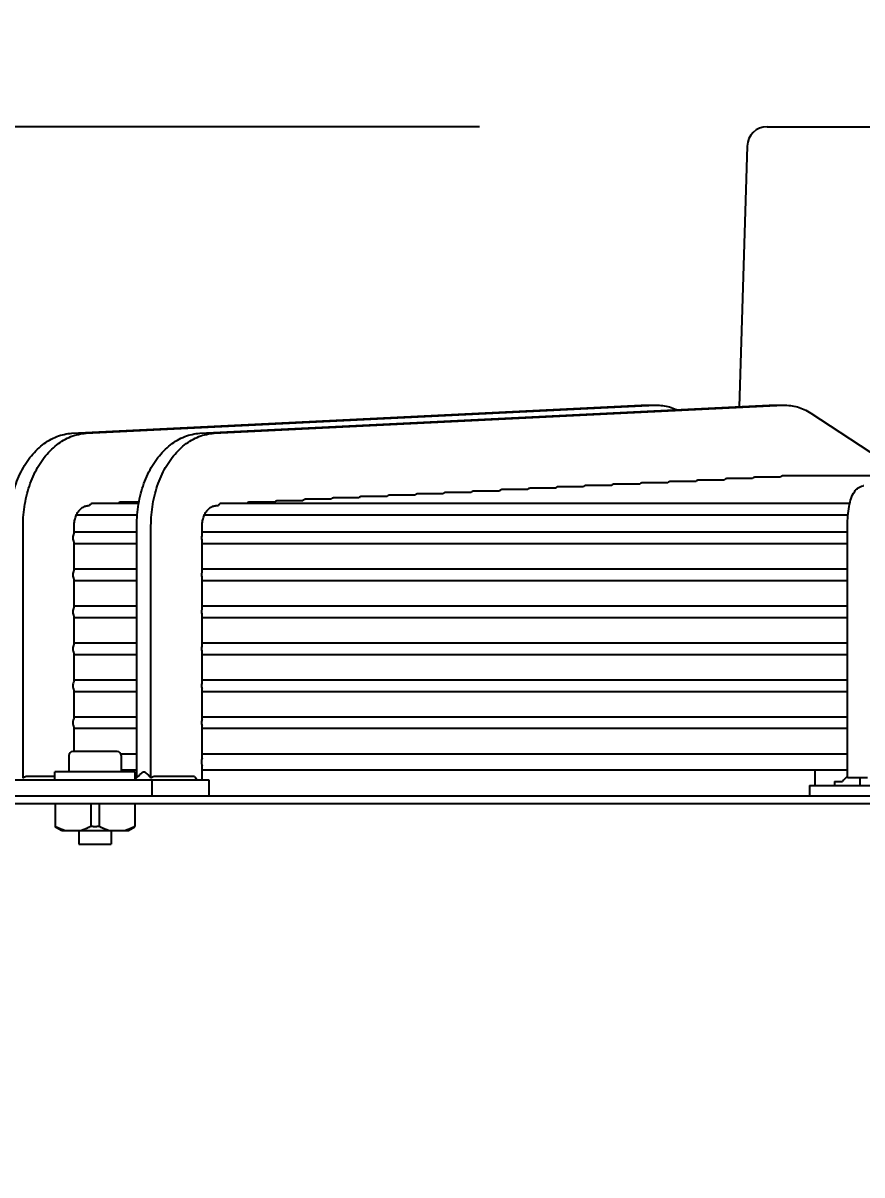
# Model space of a CAD drawing. Header units: millimetres. Extents: x 17891 to 32328, y 18593 to 29476.
# Drawn here: x 17962.94 to 17971.16, y 18980.43 to 18991.71 of the extents above; entities that cross this region are included whole.
import ezdxf

# ---------------------------------------------------------------- set-up
doc = ezdxf.new("R2010")
doc.units = ezdxf.units.MM
doc.header["$LTSCALE"] = 5
doc.layers.add('UNIT', color=6, linetype='Continuous')
doc.layers.add('WS-NO-CONTROL', color=3, linetype='Continuous')
doc.styles.add('SUBMITTAL', font='romans.shx', dxfattribs={"width": 0.75})
doc.dimstyles.new('SUBMITTAL', dxfattribs={"dimtxt": 0.09375, "dimasz": 0.09375, "dimexe": 0.03125, "dimexo": 0.0625, "dimgap": 0.0625, "dimtad": 0, "dimdec": 4, "dimzin": 4, "dimdsep": 46, "dimlunit": 4, "dimtxsty": 'SUBMITTAL', "dimcen": 0.09375, "dimclre": 6, "dimadec": 0, "dimazin": 0, "dimtfac": 1, "dimtdec": 0, "dimtofl": 0, "dimtmove": 0, "dimatfit": 3, "dimfxl": 0, "dimfrac": 2, "dimtolj": 1, "dimtzin": 4, "dimarcsym": 0})

# ---------------------------------------------------------------- blocks, each defined once
blk = doc.blocks.new('*D18')
at = {"layer": 'UNIT', "color": 6, "lineweight": -2}
for p, q in [((17967.413, 18990.694), (17894.85, 18990.694)), ((17950.556, 18892.66), (17894.85, 18892.66))]:
    blk.add_line(p, q, dxfattribs=at)
at = {"layer": 'UNIT', "color": 3, "lineweight": -2}
for p, q in [((17897.667, 18985.765), (17897.667, 18951.36)), ((17897.667, 18897.589), (17897.667, 18931.994))]:
    blk.add_line(p, q, dxfattribs=at)
at = {"layer": 'UNIT', "color": 3}
for points in [[(17896.845, 18985.765), (17898.489, 18985.765), (17897.667, 18990.694)], [(17896.845, 18897.589), (17898.489, 18897.589), (17897.667, 18892.66)]]:
    blk.add_solid(points, dxfattribs=at)
at = {"layer": 'UNIT', "color": 3, "insert": (17897.667, 18941.677), "char_height": 4.9294, "attachment_point": 5, "rotation": 90, "style": 'SUBMITTAL'}
blk.add_mtext('\\A1;8\'-2"', dxfattribs=at)
blk = doc.blocks.new('*D72')
at = {"layer": 'WS-NO-CONTROL', "color": 6, "lineweight": -2}
for p, q in [((17947.667, 18976.129), (17947.667, 19017.259)), ((18005.818, 18975.861), (18005.818, 19017.259))]:
    blk.add_line(p, q, dxfattribs=at)
at = {"layer": 'WS-NO-CONTROL', "color": 3, "lineweight": -2}
for p, q in [((17947.667, 19014.442), (17942.738, 19014.442)), ((18000.888, 19014.442), (17952.596, 19014.442))]:
    blk.add_line(p, q, dxfattribs=at)
at = {"layer": 'WS-NO-CONTROL', "color": 3}
for points in [[(17952.596, 19015.263), (17952.596, 19013.62), (17947.667, 19014.442)], [(18000.888, 19015.263), (18000.888, 19013.62), (18005.818, 19014.442)]]:
    blk.add_solid(points, dxfattribs=at)
at = {"layer": 'WS-NO-CONTROL', "color": 3, "insert": (17923.988, 19014.442), "char_height": 4.9294, "attachment_point": 5, "style": 'SUBMITTAL'}
blk.add_mtext('\\A1;4\'-10 1/8"', dxfattribs=at)
blk = doc.blocks.new('*D73')
at = {"layer": 'WS-NO-CONTROL', "color": 6, "lineweight": -2}
for p, q in [((17947.667, 18976.129), (17947.667, 19003.663)), ((17983.304, 18975.861), (17983.304, 19003.663))]:
    blk.add_line(p, q, dxfattribs=at)
at = {"layer": 'WS-NO-CONTROL', "color": 3, "lineweight": -2}
for p, q in [((17947.667, 19000.846), (17942.738, 19000.846)), ((17978.375, 19000.846), (17952.596, 19000.846))]:
    blk.add_line(p, q, dxfattribs=at)
at = {"layer": 'WS-NO-CONTROL', "color": 3}
for points in [[(17952.596, 19001.667), (17952.596, 19000.024), (17947.667, 19000.846)], [(17978.375, 19001.667), (17978.375, 19000.024), (17983.304, 19000.846)]]:
    blk.add_solid(points, dxfattribs=at)
at = {"layer": 'WS-NO-CONTROL', "color": 3, "insert": (17923.988, 19000.846), "char_height": 4.9294, "attachment_point": 5, "style": 'SUBMITTAL'}
blk.add_mtext('\\A1;2\'-11 5/8"', dxfattribs=at)

msp = doc.modelspace()

# ---------------------------------------------------------------- linework, layer by layer
at = {"layer": 'UNIT'}
for p, q in [((17970.2295, 18990.6942), (17980.3088, 18990.6942)), ((17970.0328, 18990.5034), (17969.9548, 18987.9508)), ((17963.4209, 18987.6907), (17968.9958, 18987.9653)), ((17963.5601, 18987.6907), (17969.135, 18987.9653)), ((17964.6737, 18987.6907), (17970.2485, 18987.9653)), ((17964.8129, 18987.6907), (17970.3877, 18987.9653)), ((17969.0161, 18987.9657), (17969.1553, 18987.9657)), ((17970.2688, 18987.9657), (17970.408, 18987.9657)), ((17970.6542, 18987.8889), (17971.5911, 18987.2749)), ((17969.8075, 18987.2331), (17969.5576, 18987.2331)), ((17970.0833, 18987.2466), (17969.8332, 18987.2466)), ((17970.3582, 18987.2601), (17970.109, 18987.2601)), ((17971.8906, 18987.2749), (17970.3849, 18987.2749)), ((17967.6057, 18987.1252), (17967.3565, 18987.1252)), ((17967.8807, 18987.1387), (17967.6314, 18987.1387)), ((17968.1556, 18987.1522), (17967.9063, 18987.1522)), ((17968.4307, 18987.1657), (17968.1813, 18987.1657)), ((17968.7058, 18987.1792), (17968.4564, 18987.1792)), ((17968.9811, 18987.1926), (17968.7315, 18987.1926)), ((17969.2564, 18987.2061), (17969.0068, 18987.2061)), ((17969.5319, 18987.2196), (17969.2821, 18987.2196)), ((17964.0768, 18987.0172), (17963.8985, 18987.0172)), ((17965.4083, 18987.0172), (17965.1593, 18987.0172)), ((17965.6828, 18987.0307), (17965.4339, 18987.0307)), ((17965.9574, 18987.0442), (17965.7084, 18987.0442)), ((17966.232, 18987.0577), (17965.983, 18987.0577)), ((17966.5067, 18987.0712), (17966.2576, 18987.0712)), ((17966.7813, 18987.0847), (17966.5323, 18987.0847)), ((17967.0561, 18987.0982), (17966.807, 18987.0982)), ((17967.3309, 18987.1117), (17967.0817, 18987.1117)), ((17963.4658, 18986.8935), (17964.0601, 18986.8935)), ((17963.5776, 18986.9824), (17963.5939, 18986.9832)), ((17964.0744, 18987.0037), (17963.6242, 18987.0037)), ((17964.7186, 18986.8935), (17971.0202, 18986.8935)), ((17964.8303, 18986.9824), (17964.8547, 18986.9836)), ((17971.0372, 18987.0037), (17964.8849, 18987.0037)), ((17962.942, 18984.3128), (17962.942, 18986.7856)), ((17963.4431, 18986.7089), (17963.4431, 18986.7856)), ((17964.0555, 18984.3163), (17964.0555, 18986.7856)), ((17964.1947, 18984.3128), (17964.1947, 18986.7856)), ((17964.6958, 18986.6965), (17964.6958, 18986.7856)), ((17971.0154, 18984.3163), (17971.0154, 18986.7856)), ((17964.0555, 18986.7218), (17963.4431, 18986.7218)), ((17971.0154, 18986.7218), (17964.6958, 18986.7218)), ((17963.4431, 18986.3467), (17963.4431, 18986.6244)), ((17963.4431, 18986.6115), (17964.0555, 18986.6115)), ((17964.6958, 18986.3343), (17964.6958, 18986.6368)), ((17964.6958, 18986.6115), (17971.0154, 18986.6115)), ((17964.0555, 18986.3596), (17963.4431, 18986.3596)), ((17971.0154, 18986.3596), (17964.6958, 18986.3596)), ((17963.4431, 18985.9845), (17963.4431, 18986.2622)), ((17963.4431, 18986.2493), (17964.0555, 18986.2493)), ((17964.6958, 18985.9721), (17964.6958, 18986.2746)), ((17964.6958, 18986.2493), (17971.0154, 18986.2493)), ((17964.0555, 18985.9974), (17963.4431, 18985.9974)), ((17971.0154, 18985.9974), (17964.6958, 18985.9974)), ((17963.4431, 18985.6223), (17963.4431, 18985.9)), ((17963.4431, 18985.8871), (17964.0555, 18985.8871)), ((17964.6958, 18985.6099), (17964.6958, 18985.9124)), ((17964.6958, 18985.8871), (17971.0154, 18985.8871)), ((17964.0555, 18985.6352), (17963.4431, 18985.6352)), ((17963.4431, 18985.2601), (17963.4431, 18985.5378)), ((17971.0154, 18985.6352), (17964.6958, 18985.6352)), ((17964.6958, 18985.2476), (17964.6958, 18985.5502)), ((17963.4431, 18985.5249), (17964.0555, 18985.5249)), ((17964.6958, 18985.5249), (17971.0154, 18985.5249)), ((17964.0555, 18985.2729), (17963.4431, 18985.2729)), ((17971.0154, 18985.2729), (17964.6958, 18985.2729)), ((17963.4431, 18984.8978), (17963.4431, 18985.1756)), ((17963.4431, 18985.1627), (17964.0555, 18985.1627)), ((17964.6958, 18984.8854), (17964.6958, 18985.188)), ((17964.6958, 18985.1627), (17971.0154, 18985.1627)), ((17964.0555, 18984.9107), (17963.4431, 18984.9107)), ((17971.0154, 18984.9107), (17964.6958, 18984.9107)), ((17963.4431, 18984.5722), (17963.4431, 18984.8134)), ((17963.4431, 18984.8005), (17964.0555, 18984.8005)), ((17964.6958, 18984.5074), (17964.6958, 18984.8258)), ((17964.6958, 18984.8005), (17971.0154, 18984.8005)), ((17963.3906, 18984.5328), (17963.3906, 18984.3753)), ((17963.863, 18984.5722), (17963.4299, 18984.5722)), ((17964.0555, 18984.5485), (17963.8991, 18984.5485)), ((17963.9024, 18984.5328), (17963.9024, 18984.3753)), ((17971.0154, 18984.5485), (17964.6958, 18984.5485)), ((17964.6958, 18984.2966), (17964.6958, 18984.4362)), ((17962.5329, 18984.2966), (17964.76, 18984.2966)), ((17963.2528, 18984.3294), (17962.9837, 18984.3294)), ((17964.0402, 18984.3753), (17963.2528, 18984.3753)), ((17963.2528, 18984.2966), (17963.2528, 18984.3753)), ((17963.9024, 18984.395), (17964.0555, 18984.395)), ((17964.0402, 18984.301), (17964.0402, 18984.3753)), ((17964.2032, 18984.2966), (17964.2032, 18984.1391)), ((17964.6208, 18984.3294), (17964.2365, 18984.3294)), ((17964.6958, 18984.395), (17971.0154, 18984.395)), ((17964.76, 18984.2966), (17964.76, 18984.1391)), ((17970.6989, 18984.2395), (17970.6989, 18984.395)), ((17971.2122, 18984.3163), (17971.0154, 18984.3163)), ((17971.1382, 18984.2395), (17971.1382, 18984.3163)), ((17970.6432, 18984.2395), (17979.8952, 18984.2395)), ((17970.6432, 18984.2395), (17970.6432, 18984.1391)), ((17970.8869, 18984.2789), (17970.9656, 18984.2789)), ((17970.8869, 18984.2789), (17970.8869, 18984.2395)), ((17958.3991, 18984.1391), (17992.1393, 18984.1391)), ((17992.1393, 18984.0604), (17958.3991, 18984.0604)), ((17963.2567, 18984.0604), (17963.2567, 18983.8382)), ((17963.6047, 18984.0604), (17963.6047, 18983.8382)), ((17963.6882, 18984.0604), (17963.6882, 18983.8382)), ((17964.0362, 18984.0604), (17964.0362, 18983.8382)), ((17963.3197, 18983.8005), (17963.2567, 18983.8369)), ((17963.3197, 18983.8005), (17963.9732, 18983.8005)), ((17963.489, 18983.8005), (17963.489, 18983.6666)), ((17963.8039, 18983.8005), (17963.8039, 18983.6666)), ((17963.9732, 18983.8005), (17964.0362, 18983.8369)), ((17963.489, 18983.6666), (17963.8039, 18983.6666))]:
    msp.add_line(p, q, dxfattribs=at)
for centre, radius, start, end in [((17970.2295, 18990.4974), 0.1969, 90, 178.25151), ((17963.4299, 18984.5328), 0.0394, 90, 180), ((17963.863, 18984.5328), 0.0394, 0, 90), ((17971.1526, 18984.1437), 0.2307, 126.49726, 144.15266)]:
    msp.add_arc(centre, radius, start, end, dxfattribs=at)
for centre, major_axis, ratio, start_param, end_param in [((17969.5576, 18987.178), (0, -0.0551), 0.7112612, 3.1415352, 3.8564398), ((17969.8332, 18987.1915), (0, -0.0551), 0.7116416, 3.1415269, 3.8564308), ((17970.109, 18987.205), (0, -0.0551), 0.712077, 3.141517, 3.8564199), ((17970.3849, 18987.2198), (0, -0.0551), 0.71258, 3.1415074, 3.8909101), ((17967.3565, 18987.07), (0, -0.0551), 0.7094121, 3.1415694, 3.8564769), ((17967.6314, 18987.0835), (0, -0.0551), 0.7095663, 3.1415669, 3.8564743), ((17967.9063, 18987.097), (0, -0.0551), 0.7097366, 3.1415642, 3.8564713), ((17968.1813, 18987.1105), (0, -0.0551), 0.7099252, 3.141561, 3.8564678), ((17968.4564, 18987.124), (0, -0.0551), 0.7101349, 3.1415573, 3.8564638), ((17968.7315, 18987.1375), (0, -0.0551), 0.710369, 3.141553, 3.8564592), ((17969.0068, 18987.151), (0, -0.0551), 0.7106314, 3.1415481, 3.8564538), ((17969.2821, 18987.1645), (0, -0.0551), 0.7109269, 3.1415422, 3.8564474), ((17963.8985, 18986.9621), (0, -0.0551), 0.7080429, 3.1415852, 3.8564942), ((17965.1593, 18986.9621), (0, -0.0551), 0.708571, 3.141581, 3.8564896), ((17965.4339, 18986.9756), (0, -0.0551), 0.7086482, 3.14158, 3.8564885), ((17965.7084, 18986.9891), (0, -0.0551), 0.7087318, 3.141579, 3.8564874), ((17965.983, 18987.0026), (0, -0.0551), 0.7088222, 3.1415778, 3.8564861), ((17966.2576, 18987.0161), (0, -0.0551), 0.7089205, 3.1415765, 3.8564847), ((17966.5323, 18987.0296), (0, -0.0551), 0.7090275, 3.141575, 3.8564831), ((17966.807, 18987.0431), (0, -0.0551), 0.7091442, 3.1415734, 3.8564813), ((17967.0817, 18987.0566), (0, -0.0551), 0.7092719, 3.1415715, 3.8564792), ((17963.6242, 18986.9486), (0, -0.0551), 0.7079972, 3.1415858, 4.0326206), ((17964.8849, 18986.9486), (0, -0.0551), 0.7084995, 3.1415818, 4.0233013), ((17963.4682, 18986.6666), (0, -0.0551), 0.7079678, 3.8398095, 4.712382), ((17963.4682, 18986.6666), (0, -0.0551), 0.7079678, 4.7123959, 5.5849684), ((17963.4682, 18986.3044), (0, -0.0551), 0.7079678, 3.8398095, 4.712382), ((17963.4682, 18986.3044), (0, -0.0551), 0.7079678, 4.7123959, 5.5849684), ((17963.4682, 18985.9422), (0, -0.0551), 0.7079678, 3.8398095, 4.712382), ((17963.4682, 18985.9422), (0, -0.0551), 0.7079678, 4.7123959, 5.5849684), ((17963.4682, 18985.58), (0, -0.0551), 0.7079678, 3.8398095, 4.712382), ((17963.4682, 18985.58), (0, -0.0551), 0.7079678, 4.7123959, 5.5849684), ((17963.4682, 18985.2178), (0, -0.0551), 0.7079678, 3.8398095, 4.712382), ((17963.4682, 18985.2178), (0, -0.0551), 0.7079678, 4.7123959, 5.5849684), ((17963.4682, 18984.8556), (0, -0.0551), 0.7079678, 3.8398095, 4.712382), ((17963.4682, 18984.8556), (0, -0.0551), 0.7079678, 4.7123959, 5.5849684), ((17965.6169, 18985.7052), (0, -1.969), 0.7071068, 5.4860047, 5.5095695)]:
    msp.add_ellipse(centre, major_axis=major_axis, ratio=ratio, start_param=start_param, end_param=end_param, dxfattribs=at)
for points in [[(17968.9978, 18987.9653), (17969.0039, 18987.9656), (17969.01, 18987.9657), (17969.0161, 18987.9657)], [(17970.2505, 18987.9653), (17970.2566, 18987.9656), (17970.2627, 18987.9657), (17970.2688, 18987.9657)], [(17964.0356, 18984.2966), (17964.0518, 18984.3124), (17964.0677, 18984.3285), (17964.0834, 18984.3448)], [(17963.348, 18983.8005), (17963.3448, 18983.8015), (17963.3383, 18983.8034), (17963.3286, 18983.8067), (17963.3188, 18983.8103), (17963.3089, 18983.8141), (17963.2989, 18983.8182), (17963.2887, 18983.8227), (17963.2783, 18983.8275), (17963.2677, 18983.8326), (17963.2604, 18983.8363), (17963.2567, 18983.8382)], [(17963.6047, 18983.8382), (17963.601, 18983.8362), (17963.5936, 18983.8325), (17963.5829, 18983.8274), (17963.5724, 18983.8226), (17963.5622, 18983.8181), (17963.5522, 18983.814), (17963.5424, 18983.8102), (17963.5327, 18983.8066), (17963.523, 18983.8034), (17963.5166, 18983.8014), (17963.5134, 18983.8005)], [(17963.6882, 18983.8382), (17963.6836, 18983.8379), (17963.6743, 18983.8374), (17963.6604, 18983.837), (17963.6465, 18983.8368), (17963.6325, 18983.837), (17963.6186, 18983.8374), (17963.6093, 18983.8379), (17963.6047, 18983.8382)], [(17963.7795, 18983.8005), (17963.7763, 18983.8015), (17963.7698, 18983.8034), (17963.7601, 18983.8067), (17963.7503, 18983.8103), (17963.7404, 18983.8141), (17963.7304, 18983.8182), (17963.7202, 18983.8227), (17963.7098, 18983.8275), (17963.6992, 18983.8326), (17963.6919, 18983.8363), (17963.6882, 18983.8382)], [(17964.0362, 18983.8382), (17964.0325, 18983.8362), (17964.0251, 18983.8325), (17964.0144, 18983.8274), (17964.0039, 18983.8226), (17963.9937, 18983.8181), (17963.9837, 18983.814), (17963.9739, 18983.8102), (17963.9642, 18983.8066), (17963.9545, 18983.8034), (17963.9481, 18983.8014), (17963.9449, 18983.8005)]]:
    msp.add_open_spline(points, degree=3, dxfattribs=at)
for points, knots in [([(17969.135, 18987.9652), (17969.1578, 18987.9663), (17969.1808, 18987.9656), (17969.2037, 18987.9629), (17969.2265, 18987.9602), (17969.2491, 18987.9557), (17969.2715, 18987.9493), (17969.2939, 18987.9428), (17969.316, 18987.9346), (17969.3378, 18987.9245), (17969.3404, 18987.9233), (17969.3429, 18987.9221), (17969.3455, 18987.9208)], [0, 0, 0, 0, 0.25037629, 0.25037629, 0.25037629, 0.50056405, 0.50056405, 0.50056405, 0.75075182, 0.75075182, 0.75075182, 0.78029111, 0.78029111, 0.78029111, 0.78029111]), ([(17970.3877, 18987.9652), (17970.4106, 18987.9663), (17970.4336, 18987.9656), (17970.4564, 18987.9629), (17970.4792, 18987.9602), (17970.5019, 18987.9557), (17970.5243, 18987.9493), (17970.5467, 18987.9428), (17970.5688, 18987.9346), (17970.5906, 18987.9245), (17970.6122, 18987.9144), (17970.6336, 18987.9025), (17970.6542, 18987.889)], [0, 0, 0, 0, 0.2503763, 0.2503763, 0.2503763, 0.5005641, 0.5005641, 0.5005641, 0.7507518, 0.7507518, 0.7507518, 1, 1, 1, 1]), ([(17962.8028, 18986.7856), (17962.8028, 18986.8212), (17962.8043, 18986.8571), (17962.8073, 18986.8925), (17962.8102, 18986.9279), (17962.8146, 18986.9629), (17962.8206, 18986.9976), (17962.8265, 18987.0322), (17962.8339, 18987.0666), (17962.8426, 18987.1001), (17962.8514, 18987.1335), (17962.8615, 18987.166), (17962.873, 18987.1978), (17962.8845, 18987.2295), (17962.8974, 18987.2605), (17962.9114, 18987.2901), (17962.9254, 18987.3198), (17962.9406, 18987.348), (17962.9571, 18987.3751), (17962.9735, 18987.4022), (17962.9912, 18987.428), (17963.0097, 18987.4522), (17963.0283, 18987.4763), (17963.0477, 18987.4988), (17963.0682, 18987.5196), (17963.0886, 18987.5405), (17963.1101, 18987.5598), (17963.1321, 18987.5771), (17963.1541, 18987.5944), (17963.1768, 18987.6098), (17963.2001, 18987.6234), (17963.2235, 18987.6369), (17963.2475, 18987.6485), (17963.2718, 18987.6581), (17963.2961, 18987.6676), (17963.3206, 18987.6751), (17963.3455, 18987.6805), (17963.3705, 18987.686), (17963.3958, 18987.6894), (17963.4209, 18987.6906)], [0, 0, 0, 0, 0.076921, 0.076921, 0.076921, 0.1538421, 0.1538421, 0.1538421, 0.2307631, 0.2307631, 0.2307631, 0.3076842, 0.3076842, 0.3076842, 0.3846052, 0.3846052, 0.3846052, 0.4615263, 0.4615263, 0.4615263, 0.5384473, 0.5384473, 0.5384473, 0.6153684, 0.6153684, 0.6153684, 0.6922894, 0.6922894, 0.6922894, 0.7692105, 0.7692105, 0.7692105, 0.8461315, 0.8461315, 0.8461315, 0.9230526, 0.9230526, 0.9230526, 1, 1, 1, 1]), ([(17962.942, 18986.7856), (17962.942, 18986.8212), (17962.9435, 18986.8571), (17962.9464, 18986.8925), (17962.9494, 18986.9279), (17962.9538, 18986.9629), (17962.9598, 18986.9976), (17962.9657, 18987.0322), (17962.9731, 18987.0666), (17962.9818, 18987.1001), (17962.9906, 18987.1335), (17963.0007, 18987.166), (17963.0122, 18987.1978), (17963.0237, 18987.2295), (17963.0365, 18987.2605), (17963.0506, 18987.2901), (17963.0646, 18987.3198), (17963.0798, 18987.348), (17963.0963, 18987.3751), (17963.1127, 18987.4022), (17963.1304, 18987.428), (17963.1489, 18987.4522), (17963.1675, 18987.4763), (17963.1869, 18987.4988), (17963.2074, 18987.5196), (17963.2278, 18987.5405), (17963.2493, 18987.5598), (17963.2713, 18987.5771), (17963.2933, 18987.5944), (17963.316, 18987.6098), (17963.3393, 18987.6234), (17963.3627, 18987.6369), (17963.3867, 18987.6485), (17963.411, 18987.6581), (17963.4353, 18987.6676), (17963.4598, 18987.6751), (17963.4847, 18987.6805), (17963.5097, 18987.686), (17963.535, 18987.6894), (17963.5601, 18987.6906)], [0, 0, 0, 0, 0.076921, 0.076921, 0.076921, 0.1538421, 0.1538421, 0.1538421, 0.2307631, 0.2307631, 0.2307631, 0.3076842, 0.3076842, 0.3076842, 0.3846052, 0.3846052, 0.3846052, 0.4615263, 0.4615263, 0.4615263, 0.5384473, 0.5384473, 0.5384473, 0.6153684, 0.6153684, 0.6153684, 0.6922894, 0.6922894, 0.6922894, 0.7692105, 0.7692105, 0.7692105, 0.8461315, 0.8461315, 0.8461315, 0.9230526, 0.9230526, 0.9230526, 1, 1, 1, 1]), ([(17964.0555, 18986.7856), (17964.0555, 18986.8212), (17964.057, 18986.8571), (17964.06, 18986.8925), (17964.063, 18986.9279), (17964.0674, 18986.9629), (17964.0733, 18986.9976), (17964.0792, 18987.0322), (17964.0866, 18987.0666), (17964.0954, 18987.1001), (17964.1041, 18987.1335), (17964.1142, 18987.166), (17964.1257, 18987.1978), (17964.1372, 18987.2295), (17964.1501, 18987.2605), (17964.1641, 18987.2901), (17964.1782, 18987.3198), (17964.1934, 18987.348), (17964.2098, 18987.3751), (17964.2262, 18987.4022), (17964.2439, 18987.428), (17964.2625, 18987.4522), (17964.281, 18987.4763), (17964.3005, 18987.4988), (17964.3209, 18987.5196), (17964.3414, 18987.5405), (17964.3628, 18987.5598), (17964.3849, 18987.5771), (17964.4069, 18987.5944), (17964.4295, 18987.6098), (17964.4529, 18987.6234), (17964.4762, 18987.6369), (17964.5003, 18987.6485), (17964.5245, 18987.6581), (17964.5488, 18987.6676), (17964.5734, 18987.6751), (17964.5983, 18987.6805), (17964.6232, 18987.686), (17964.6486, 18987.6894), (17964.6737, 18987.6906)], [0, 0, 0, 0, 0.076921, 0.076921, 0.076921, 0.1538421, 0.1538421, 0.1538421, 0.2307631, 0.2307631, 0.2307631, 0.3076842, 0.3076842, 0.3076842, 0.3846052, 0.3846052, 0.3846052, 0.4615263, 0.4615263, 0.4615263, 0.5384473, 0.5384473, 0.5384473, 0.6153684, 0.6153684, 0.6153684, 0.6922894, 0.6922894, 0.6922894, 0.7692105, 0.7692105, 0.7692105, 0.8461315, 0.8461315, 0.8461315, 0.9230526, 0.9230526, 0.9230526, 1, 1, 1, 1]), ([(17964.1947, 18986.7856), (17964.1947, 18986.8212), (17964.1962, 18986.8571), (17964.1992, 18986.8925), (17964.2022, 18986.9279), (17964.2066, 18986.9629), (17964.2125, 18986.9976), (17964.2184, 18987.0322), (17964.2258, 18987.0666), (17964.2346, 18987.1001), (17964.2433, 18987.1335), (17964.2534, 18987.166), (17964.2649, 18987.1978), (17964.2764, 18987.2295), (17964.2893, 18987.2605), (17964.3033, 18987.2901), (17964.3174, 18987.3198), (17964.3326, 18987.348), (17964.349, 18987.3751), (17964.3654, 18987.4022), (17964.3831, 18987.428), (17964.4017, 18987.4522), (17964.4202, 18987.4763), (17964.4397, 18987.4988), (17964.4601, 18987.5196), (17964.4806, 18987.5405), (17964.502, 18987.5598), (17964.5241, 18987.5771), (17964.5461, 18987.5944), (17964.5687, 18987.6098), (17964.5921, 18987.6234), (17964.6154, 18987.6369), (17964.6394, 18987.6485), (17964.6637, 18987.6581), (17964.688, 18987.6676), (17964.7126, 18987.6751), (17964.7375, 18987.6805), (17964.7624, 18987.686), (17964.7878, 18987.6894), (17964.8129, 18987.6906)], [0, 0, 0, 0, 0.076921, 0.076921, 0.076921, 0.1538421, 0.1538421, 0.1538421, 0.2307631, 0.2307631, 0.2307631, 0.3076842, 0.3076842, 0.3076842, 0.3846052, 0.3846052, 0.3846052, 0.4615263, 0.4615263, 0.4615263, 0.5384473, 0.5384473, 0.5384473, 0.6153684, 0.6153684, 0.6153684, 0.6922894, 0.6922894, 0.6922894, 0.7692105, 0.7692105, 0.7692105, 0.8461315, 0.8461315, 0.8461315, 0.9230526, 0.9230526, 0.9230526, 1, 1, 1, 1]), ([(17971.0154, 18986.7856), (17971.0154, 18986.8185), (17971.0167, 18986.8513), (17971.0219, 18986.9146), (17971.0258, 18986.9451), (17971.0362, 18987.0019), (17971.0426, 18987.0283), (17971.0592, 18987.0769), (17971.0687, 18987.0993), (17971.0925, 18987.132), (17971.1016, 18987.1425), (17971.1277, 18987.1629), (17971.1459, 18987.173), (17971.17, 18987.1776), (17971.1722, 18987.178), (17971.1744, 18987.1783)], [1.5707963, 1.5707963, 1.5707963, 1.5707963, 1.8779743, 1.8779743, 2.1851522, 2.1851522, 2.4923302, 2.4923302, 2.7995081, 2.7995081, 2.9409737, 2.9409737, 3.0918576, 3.0918576, 3.1066861, 3.1066861, 3.1066861, 3.1066861]), ([(17963.4431, 18986.7856), (17963.4431, 18986.7934), (17963.4434, 18986.8011), (17963.444, 18986.8088), (17963.4447, 18986.8165), (17963.4457, 18986.8242), (17963.4469, 18986.8317), (17963.4482, 18986.8392), (17963.4498, 18986.8466), (17963.4517, 18986.8539), (17963.4536, 18986.8612), (17963.4558, 18986.8683), (17963.4583, 18986.8752), (17963.4608, 18986.8821), (17963.4636, 18986.8888), (17963.4667, 18986.8952), (17963.4697, 18986.9016), (17963.473, 18986.9078), (17963.4766, 18986.9137), (17963.4802, 18986.9196), (17963.484, 18986.9252), (17963.488, 18986.9304), (17963.4921, 18986.9357), (17963.4963, 18986.9406), (17963.5008, 18986.9452), (17963.5052, 18986.9497), (17963.5099, 18986.9539), (17963.5147, 18986.9576), (17963.5195, 18986.9614), (17963.5244, 18986.9648), (17963.5295, 18986.9677), (17963.5346, 18986.9707), (17963.5398, 18986.9732), (17963.5451, 18986.9753), (17963.5504, 18986.9773), (17963.5558, 18986.979), (17963.5612, 18986.9802), (17963.5666, 18986.9814), (17963.5721, 18986.9821), (17963.5776, 18986.9824)], [0, 0, 0, 0, 0.076921, 0.076921, 0.076921, 0.153842, 0.153842, 0.153842, 0.230763, 0.230763, 0.230763, 0.307684, 0.307684, 0.307684, 0.384605, 0.384605, 0.384605, 0.461526, 0.461526, 0.461526, 0.538447, 0.538447, 0.538447, 0.615368, 0.615368, 0.615368, 0.692289, 0.692289, 0.692289, 0.7692101, 0.7692101, 0.7692101, 0.8461311, 0.8461311, 0.8461311, 0.9230521, 0.9230521, 0.9230521, 1, 1, 1, 1]), ([(17964.6958, 18986.7856), (17964.6958, 18986.7934), (17964.6961, 18986.8011), (17964.6968, 18986.8088), (17964.6974, 18986.8165), (17964.6984, 18986.8242), (17964.6997, 18986.8317), (17964.701, 18986.8392), (17964.7026, 18986.8466), (17964.7045, 18986.8539), (17964.7064, 18986.8612), (17964.7086, 18986.8683), (17964.7111, 18986.8752), (17964.7136, 18986.8821), (17964.7163, 18986.8888), (17964.7194, 18986.8952), (17964.7225, 18986.9016), (17964.7258, 18986.9078), (17964.7294, 18986.9137), (17964.7329, 18986.9196), (17964.7367, 18986.9252), (17964.7408, 18986.9304), (17964.7448, 18986.9357), (17964.7491, 18986.9406), (17964.7535, 18986.9452), (17964.758, 18986.9497), (17964.7626, 18986.9539), (17964.7674, 18986.9576), (17964.7722, 18986.9614), (17964.7772, 18986.9648), (17964.7823, 18986.9677), (17964.7873, 18986.9707), (17964.7925, 18986.9732), (17964.7978, 18986.9753), (17964.8031, 18986.9773), (17964.8085, 18986.979), (17964.8139, 18986.9802), (17964.8194, 18986.9814), (17964.8248, 18986.9821), (17964.8303, 18986.9824)], [0, 0, 0, 0, 0.076921, 0.076921, 0.076921, 0.153842, 0.153842, 0.153842, 0.230763, 0.230763, 0.230763, 0.307684, 0.307684, 0.307684, 0.384605, 0.384605, 0.384605, 0.461526, 0.461526, 0.461526, 0.538447, 0.538447, 0.538447, 0.615368, 0.615368, 0.615368, 0.692289, 0.692289, 0.692289, 0.7692101, 0.7692101, 0.7692101, 0.8461311, 0.8461311, 0.8461311, 0.9230521, 0.9230521, 0.9230521, 1, 1, 1, 1]), ([(17964.6958, 18986.6965), (17964.6945, 18986.6936), (17964.6934, 18986.6906), (17964.6907, 18986.6814), (17964.6896, 18986.6734), (17964.6896, 18986.6666)], [0.754611842, 0.754611842, 0.754611842, 0.754611842, 0.778331745, 0.778331745, 0.830133896, 0.830133896, 0.830133896, 0.830133896]), ([(17964.6896, 18986.6666), (17964.6896, 18986.6599), (17964.6907, 18986.6519), (17964.6934, 18986.6427), (17964.6945, 18986.6397), (17964.6958, 18986.6368)], [0, 0, 0, 0, 0.051802151, 0.051802151, 0.075522054, 0.075522054, 0.075522054, 0.075522054]), ([(17964.6958, 18986.3343), (17964.6945, 18986.3314), (17964.6934, 18986.3284), (17964.6907, 18986.3192), (17964.6896, 18986.3112), (17964.6896, 18986.3044)], [0.754611842, 0.754611842, 0.754611842, 0.754611842, 0.778331745, 0.778331745, 0.830133896, 0.830133896, 0.830133896, 0.830133896]), ([(17964.6896, 18986.3044), (17964.6896, 18986.2976), (17964.6907, 18986.2896), (17964.6934, 18986.2805), (17964.6945, 18986.2775), (17964.6958, 18986.2746)], [0, 0, 0, 0, 0.051802151, 0.051802151, 0.075522054, 0.075522054, 0.075522054, 0.075522054]), ([(17964.6958, 18985.9721), (17964.6945, 18985.9692), (17964.6934, 18985.9662), (17964.6907, 18985.957), (17964.6896, 18985.949), (17964.6896, 18985.9422)], [-0.075522054, -0.075522054, -0.075522054, -0.075522054, -0.051802151, -0.051802151, 0, 0, 0, 0]), ([(17964.6896, 18985.9422), (17964.6896, 18985.9354), (17964.6907, 18985.9274), (17964.6934, 18985.9183), (17964.6945, 18985.9153), (17964.6958, 18985.9124)], [-0.830133896, -0.830133896, -0.830133896, -0.830133896, -0.778331745, -0.778331745, -0.754611842, -0.754611842, -0.754611842, -0.754611842]), ([(17964.6958, 18985.6099), (17964.6945, 18985.607), (17964.6934, 18985.604), (17964.6907, 18985.5948), (17964.6896, 18985.5868), (17964.6896, 18985.58)], [-0.075522054, -0.075522054, -0.075522054, -0.075522054, -0.051802151, -0.051802151, 0, 0, 0, 0]), ([(17964.6896, 18985.58), (17964.6896, 18985.5732), (17964.6907, 18985.5652), (17964.6934, 18985.5561), (17964.6945, 18985.5531), (17964.6958, 18985.5502)], [-0.830133897, -0.830133897, -0.830133897, -0.830133897, -0.778331746, -0.778331746, -0.754611843, -0.754611843, -0.754611843, -0.754611843]), ([(17964.6958, 18985.2476), (17964.6945, 18985.2448), (17964.6934, 18985.2418), (17964.6907, 18985.2326), (17964.6896, 18985.2246), (17964.6896, 18985.2178)], [-0.075522054, -0.075522054, -0.075522054, -0.075522054, -0.051802151, -0.051802151, 0, 0, 0, 0]), ([(17964.6896, 18985.2178), (17964.6896, 18985.211), (17964.6907, 18985.203), (17964.6934, 18985.1939), (17964.6945, 18985.1909), (17964.6958, 18985.188)], [-0.830133897, -0.830133897, -0.830133897, -0.830133897, -0.77830675, -0.77830675, -0.754610412, -0.754610412, -0.754610412, -0.754610412]), ([(17964.6958, 18984.8854), (17964.6945, 18984.8826), (17964.6934, 18984.8796), (17964.6907, 18984.8704), (17964.6896, 18984.8624), (17964.6896, 18984.8556)], [-0.075522054, -0.075522054, -0.075522054, -0.075522054, -0.051802151, -0.051802151, 0, 0, 0, 0]), ([(17964.6896, 18984.8556), (17964.6896, 18984.8488), (17964.6907, 18984.8408), (17964.6934, 18984.8317), (17964.6945, 18984.8287), (17964.6958, 18984.8258)], [0, 0, 0, 0, 0.051802151, 0.051802151, 0.075522054, 0.075522054, 0.075522054, 0.075522054]), ([(17964.6958, 18984.5074), (17964.695, 18984.5053), (17964.6943, 18984.5032), (17964.6912, 18984.4924), (17964.6896, 18984.4812), (17964.6896, 18984.4718)], [1.067161101, 1.067161101, 1.067161101, 1.067161101, 1.084108004, 1.084108004, 1.156260963, 1.156260963, 1.156260963, 1.156260963]), ([(17964.6896, 18984.4718), (17964.6896, 18984.4623), (17964.6912, 18984.4512), (17964.6943, 18984.4404), (17964.695, 18984.4382), (17964.6958, 18984.4362)], [-1.156260963, -1.156260963, -1.156260963, -1.156260963, -1.084108004, -1.084108004, -1.067161101, -1.067161101, -1.067161101, -1.067161101]), ([(17962.9837, 18984.3294), (17962.9825, 18984.3294), (17962.9813, 18984.3293), (17962.9802, 18984.3292), (17962.979, 18984.3292), (17962.9778, 18984.329), (17962.9766, 18984.3288), (17962.9754, 18984.3287), (17962.9742, 18984.3285), (17962.973, 18984.3282), (17962.9729, 18984.3282), (17962.9728, 18984.3281), (17962.9727, 18984.3281), (17962.9716, 18984.3279), (17962.9705, 18984.3276), (17962.9694, 18984.3273), (17962.9681, 18984.3269), (17962.9669, 18984.3265), (17962.9657, 18984.3261), (17962.9645, 18984.3256), (17962.9632, 18984.3251), (17962.962, 18984.3246), (17962.9617, 18984.3245), (17962.9614, 18984.3243), (17962.9611, 18984.3242), (17962.9602, 18984.3238), (17962.9592, 18984.3233), (17962.9582, 18984.3229), (17962.9569, 18984.3222), (17962.9557, 18984.3216), (17962.9544, 18984.3208), (17962.9531, 18984.3201), (17962.9517, 18984.3193), (17962.9504, 18984.3185), (17962.9497, 18984.3181), (17962.949, 18984.3176), (17962.9483, 18984.3172), (17962.9476, 18984.3167), (17962.9469, 18984.3163), (17962.9463, 18984.3158), (17962.9449, 18984.3149), (17962.9434, 18984.3139), (17962.942, 18984.3128)], [0, 0, 0, 0, 0.0909091, 0.0909091, 0.0909091, 0.1818182, 0.1818182, 0.1818182, 0.2727273, 0.2727273, 0.2727273, 0.2796798, 0.2796798, 0.2796798, 0.3636364, 0.3636364, 0.3636364, 0.4545455, 0.4545455, 0.4545455, 0.5454545, 0.5454545, 0.5454545, 0.5668519, 0.5668519, 0.5668519, 0.6363636, 0.6363636, 0.6363636, 0.7272727, 0.7272727, 0.7272727, 0.8181818, 0.8181818, 0.8181818, 0.8653178, 0.8653178, 0.8653178, 0.9090909, 0.9090909, 0.9090909, 1, 1, 1, 1]), ([(17964.1947, 18984.3128), (17964.1802, 18984.3305), (17964.1681, 18984.3443), (17964.1517, 18984.3594), (17964.146, 18984.3638), (17964.1376, 18984.3682), (17964.1347, 18984.3694), (17964.1295, 18984.3706), (17964.1273, 18984.3709), (17964.1229, 18984.3709), (17964.1207, 18984.3706), (17964.1155, 18984.3694), (17964.1126, 18984.3682), (17964.1042, 18984.3638), (17964.0986, 18984.3594), (17964.0897, 18984.3512), (17964.0866, 18984.3482), (17964.0834, 18984.3448)], [-0.853538, -0.853538, -0.853538, -0.853538, -0.64697322, -0.64697322, -0.53019502, -0.53019502, -0.4705504, -0.4705504, -0.42676965, -0.42676965, -0.38298892, -0.38298892, -0.32334436, -0.32334436, -0.20656641, -0.20656641, -0.14841074, -0.14841074, -0.14841074, -0.14841074]), ([(17964.2365, 18984.3294), (17964.2353, 18984.3294), (17964.2341, 18984.3293), (17964.2329, 18984.3292), (17964.2317, 18984.3292), (17964.2305, 18984.329), (17964.2293, 18984.3288), (17964.2281, 18984.3287), (17964.2269, 18984.3285), (17964.2257, 18984.3282), (17964.2256, 18984.3282), (17964.2255, 18984.3281), (17964.2255, 18984.3281), (17964.2243, 18984.3279), (17964.2232, 18984.3276), (17964.2221, 18984.3273), (17964.2209, 18984.3269), (17964.2197, 18984.3265), (17964.2185, 18984.3261), (17964.2172, 18984.3256), (17964.216, 18984.3251), (17964.2147, 18984.3246), (17964.2145, 18984.3245), (17964.2142, 18984.3243), (17964.2139, 18984.3242), (17964.2129, 18984.3238), (17964.2119, 18984.3233), (17964.211, 18984.3229), (17964.2097, 18984.3222), (17964.2084, 18984.3216), (17964.2071, 18984.3208), (17964.2058, 18984.3201), (17964.2045, 18984.3193), (17964.2031, 18984.3185), (17964.2024, 18984.3181), (17964.2017, 18984.3176), (17964.201, 18984.3172), (17964.2004, 18984.3167), (17964.1997, 18984.3163), (17964.199, 18984.3158), (17964.1976, 18984.3149), (17964.1962, 18984.3139), (17964.1947, 18984.3128)], [0, 0, 0, 0, 0.0909091, 0.0909091, 0.0909091, 0.1818182, 0.1818182, 0.1818182, 0.2727273, 0.2727273, 0.2727273, 0.2797096, 0.2797096, 0.2797096, 0.3636364, 0.3636364, 0.3636364, 0.4545455, 0.4545455, 0.4545455, 0.5454545, 0.5454545, 0.5454545, 0.5668899, 0.5668899, 0.5668899, 0.6363636, 0.6363636, 0.6363636, 0.7272727, 0.7272727, 0.7272727, 0.8181818, 0.8181818, 0.8181818, 0.8653352, 0.8653352, 0.8653352, 0.9090909, 0.9090909, 0.9090909, 1, 1, 1, 1]), ([(17963.2567, 18983.8382), (17963.2567, 18983.8379), (17963.2567, 18983.8374), (17963.2567, 18983.837), (17963.2567, 18983.8369), (17963.2567, 18983.8369)], [0, 0, 0, 0, 0.16666667, 0.33333333, 0.5, 0.5, 0.5, 0.5])]:
    msp.add_open_spline(points, degree=3, knots=knots, dxfattribs=at)

# ---------------------------------------------------------------- dimensions: what is measured, and where the dimension line sits
at = {"layer": 'UNIT', "color": 3}
dim = msp.add_linear_dim(base=(17897.66706, 18892.65966), p1=(17970.22952, 18990.69421), p2=(17953.37303, 18892.65966), angle=90, dimstyle='SUBMITTAL', override={"dimscale": 70.42, "dimtxt": 0.07, "dimasz": 0.07, "dimexe": 0.04, "dimexo": 0.04, "dimgap": 0.03125, "dimdec": 3, "dimzin": 3, "dimclrd": 3, "dimclrt": 3, "dimtdec": 3, "dimtix": 1}, dxfattribs=at)
dim.commit()
dim.dimension.update_dxf_attribs({"geometry": '*D18', "text_midpoint": (17897.66706, 18941.67693), "dimtype": 160})
at = {"layer": 'WS-NO-CONTROL', "color": 3}
for base, p1, picture, middle in [((17947.6671, 19014.4417), (18005.8178, 18973.0438), '*D72', (17923.9883, 19014.4417)), ((17947.6671, 19000.8458), (17983.304, 18973.0438), '*D73', (17923.9883, 19000.8458))]:
    dim = msp.add_linear_dim(base=base, p1=p1, p2=(17947.6671, 18973.3122), dimstyle='SUBMITTAL', override={"dimscale": 70.42, "dimtxt": 0.07, "dimasz": 0.07, "dimexe": 0.04, "dimexo": 0.04, "dimgap": 0.03125, "dimdec": 3, "dimzin": 3, "dimclrd": 3, "dimclrt": 3, "dimtdec": 3, "dimtix": 1}, dxfattribs=at)
    dim.commit()
    dim.dimension.update_dxf_attribs({"geometry": picture, "text_midpoint": middle, "dimtype": 160})

doc.saveas('drawing.dxf')
